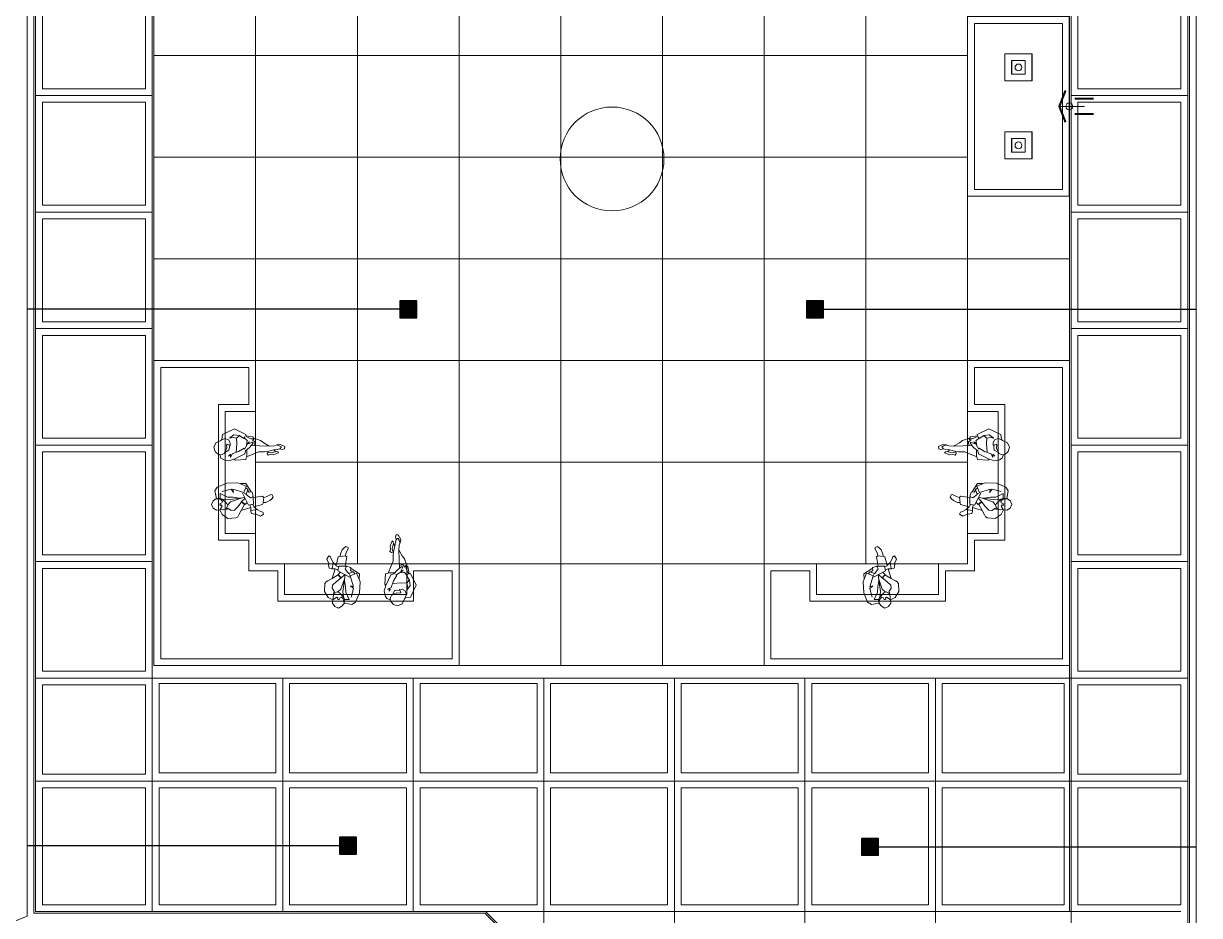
# Model space of a CAD drawing. Header units: metres. Extents: x 349075 to 349285, y 9281902 to 9282050.
# Drawn here: x 349116.26 to 349133.6, y 9281950.57 to 9281963.72 of the extents above; entities that cross this region are included whole.
import ezdxf

# ---------------------------------------------------------------- set-up
doc = ezdxf.new("R2010")
doc.units = ezdxf.units.M
doc.header["$LTSCALE"] = 0.25
doc.layers.add('ARQ-FONDO', color=253, linetype='CONTINUOUS', lineweight=9)
doc.layers.add('CUNETAS-RED', color=5, linetype='CONTINUOUS', lineweight=18)

# ---------------------------------------------------------------- blocks, each defined once
blk = doc.blocks.new('red drenaje')
at = {"layer": 'CUNETAS-RED', "lineweight": 0}
for p, q in [((-34.72, 70.028), (-34.72, 32.557)), ((-34.62, 70.028), (-34.62, 32.598)), ((-17.58, 70.028), (-17.58, 13.093)), ((-17.48, 69.905), (-17.48, 13.6)), ((-34.62, 32.598), (-27.971, 32.598)), ((-27.971, 32.598), (-27.62, 32.247))]:
    blk.add_line(p, q, dxfattribs=at)
for points in [[(-35.12, 70.028), (-34.72, 70.028), (-34.72, 32.557), (-35.12, 32.391), (-35.12, 70.028)], [(-17.48, 69.905), (-17.08, 69.905), (-17.08, 13.093), (-17.48, 13.093), (-17.48, 69.905)]]:
    blk.add_lwpolyline(points, dxfattribs=at)
blk = doc.blocks.new('sentada')
at = {"layer": 'ARQ-FONDO'}
blk.add_line((0, 0.188), (-0.039, 0.169), dxfattribs=at)
blk.add_lwpolyline([(-0.151, 0.212), (-0.186, 0.347), (-0.169, 0.365), (-0.178, 0.399), (-0.221, 0.467), (-0.22, 0.483), (-0.186, 0.501), (-0.16, 0.484), (-0.129, 0.458), (-0.099, 0.403), (-0.091, 0.367), (-0.063, 0.359), (-0.019, 0.235), (0.019, 0.285), (0.044, 0.342), (0.05, 0.37), (0.077, 0.387), (0.109, 0.344), (0.083, 0.265), (0.092, 0.26), (0.087, 0.208), (0.054, 0.195), (0, 0.188), (0.056, 0.051), (0.124, 0.024), (0.151, 0.01), (0.172, -0.014), (0.189, -0.131), (0.141, -0.221), (0.077, -0.263), (0.086, -0.312), (0.058, -0.362), (0.007, -0.394), (-0.048, -0.371), (-0.079, -0.336), (-0.089, -0.329), (-0.197, -0.36), (-0.255, -0.331), (-0.326, -0.198), (-0.348, -0.038), (-0.34, 0.004), (-0.349, 0.082), (-0.234, 0.172), (-0.228, 0.189), (-0.174, 0.21), (-0.166, 0.202)], close=True, dxfattribs=at)
for points in [[(-0.091, 0.365), (-0.171, 0.365)], [(-0.197, -0.252), (-0.244, -0.125), (-0.201, -0.084), (-0.245, -0.1), (-0.212, 0.064), (-0.283, 0.088), (-0.264, 0.121), (-0.188, 0.102), (-0.145, 0.173), (-0.164, 0.203)], [(-0.232, 0.174), (-0.224, 0.144), (-0.251, 0.119)], [(-0.151, 0.212), (-0.056, 0.223), (-0.035, 0.154), (-0.203, 0.046)], [(-0.02, 0.232), (-0.052, 0.212)], [(0.044, 0.194), (0.019, 0.287)], [(-0.284, 0.087), (-0.31, 0.094), (-0.338, 0.005)], [(-0.195, 0.104), (-0.21, 0.066)], [(-0.093, -0.274), (-0.165, -0.28), (-0.124, -0.168), (-0.128, -0.089), (-0.121, 0.004)], [(-0.085, -0.237), (-0.083, -0.157), (-0.14, 0.087)], [(-0.01, -0.153), (-0.058, -0.116), (-0.128, 0.036)], [(0.056, 0.05), (-0.038, 0.094), (-0.072, 0.042), (-0.127, 0.089)], [(-0.071, 0.128), (-0.038, 0.1), (-0.077, 0.047), (0, 0), (0.061, -0.047), (0.07, -0.093), (0.041, -0.149), (0.053, -0.157), (0.059, -0.192)], [(0.072, -0.26), (0.016, -0.232), (0, -0.248), (0.009, -0.258), (0, -0.268), (-0.018, -0.267), (-0.033, -0.241), (-0.053, -0.237), (-0.077, -0.263), (-0.085, -0.302), (-0.084, -0.327), (-0.097, -0.295), (-0.087, -0.242), (-0.029, -0.17), (0.002, -0.152), (0.048, -0.173), (0.069, -0.215), (0.072, -0.26)]]:
    blk.add_lwpolyline(points, dxfattribs=at)
blk = doc.blocks.new('sentada 2')
at = {"layer": 'ARQ-FONDO'}
blk.add_line((-0.073, 0.071), (-0.143, 0.071), dxfattribs=at)
blk.add_lwpolyline([(-0.043, 0.477), (-0.023, 0.503), (-0.023, 0.536), (-0.006, 0.551), (0.027, 0.477), (0.03, 0.427), (0.04, 0.4), (0.016, 0.383), (-0.013, 0.383), (-0.001, 0.344), (0.005, 0.253), (0.039, 0.187), (0.097, 0.085), (0.137, 0.077), (0.16, -0.074), (0.149, -0.098), (0.178, -0.171), (0.173, -0.245), (0.152, -0.288), (0.1, -0.31), (0.102, -0.323), (0.062, -0.384), (0.001, -0.41), (-0.07, -0.385), (-0.107, -0.315), (-0.127, -0.304), (-0.2, -0.3), (-0.3, -0.132), (-0.234, 0.046), (-0.213, 0.044), (-0.205, 0.154), (-0.192, 0.156), (-0.166, 0.269), (-0.136, 0.319), (-0.099, 0.389), (-0.092, 0.408), (-0.104, 0.48), (-0.118, 0.506), (-0.129, 0.527), (-0.136, 0.558), (-0.107, 0.633), (-0.074, 0.633), (-0.064, 0.6), (-0.066, 0.562), (-0.053, 0.527)], close=True, dxfattribs=at)
for points in [[(-0.073, 0.567), (-0.088, 0.581), (-0.101, 0.578), (-0.112, 0.551), (-0.122, 0.507)], [(-0.078, 0.143), (-0.084, 0.267), (-0.091, 0.408)], [(-0.013, 0.383), (-0.043, 0.477)], [(-0.003, 0.394), (0.002, 0.439), (-0.016, 0.498)], [(-0.086, 0.181), (-0.106, 0.188), (-0.135, 0.187), (-0.15, 0.164), (-0.156, 0.144), (-0.17, 0.17), (-0.178, 0.171), (-0.175, 0.126), (-0.201, 0.046)], [(0.041, -0.073), (-0.083, -0.075), (-0.163, -0.09), (-0.169, -0.139), (-0.154, -0.19), (-0.209, -0.13), (-0.208, -0.048), (-0.171, 0.022), (-0.198, 0.034)], [(-0.178, 0.027), (-0.139, 0.076)], [(0.111, -0.18), (0.081, -0.156), (0.127, -0.149), (0.071, -0.13), (0.028, -0.038), (-0.028, 0.038), (-0.015, 0.045), (-0.125, 0.095), (-0.127, 0.108), (-0.096, 0.096), (-0.13, 0.153), (-0.117, 0.164), (-0.044, 0.118), (0.011, 0.063), (0.056, 0.057), (0.139, -0.084)], [(0.084, 0.087), (0.009, 0.079)], [(-0.163, -0.09), (-0.204, -0.048)], [(-0.115, -0.314), (-0.146, -0.257), (-0.131, -0.201), (-0.086, -0.173), (-0.049, -0.173), (-0.063, -0.217), (-0.047, -0.227), (-0.005, -0.216), (0.043, -0.234), (0.078, -0.25), (0.095, -0.277), (0.1, -0.302)], [(0.062, -0.24), (0.024, -0.182), (-0.025, -0.18), (-0.051, -0.186)]]:
    blk.add_lwpolyline(points, dxfattribs=at)
blk = doc.blocks.new('asta de banderas')
at = {"layer": 'ARQ-FONDO', "elevation": 17865.472}
blk.add_lwpolyline([(262.652, 48.649), (262.652, 47.149), (260.002, 47.149), (260.002, 48.649)], close=True, dxfattribs=at)
at = {"layer": 'ARQ-FONDO', "ltscale": 0.2, "elevation": 17865.472}
for points in [[(262.552, 48.549), (262.552, 47.249), (260.102, 47.249), (260.102, 48.549)], [(260.852, 47.999), (260.652, 47.999), (260.652, 47.799), (260.852, 47.799)], [(262.002, 47.999), (261.802, 47.999), (261.802, 47.799), (262.002, 47.799)]]:
    blk.add_lwpolyline(points, close=True, dxfattribs=at)
for points in [[(260.952, 48.099), (260.552, 48.099), (260.552, 47.699), (260.952, 47.699), (260.952, 48.099)], [(262.102, 48.099), (261.702, 48.099), (261.702, 47.699), (262.102, 47.699), (262.102, 48.099)]]:
    blk.add_lwpolyline(points, dxfattribs=at)
at = {"layer": 'ARQ-FONDO', "const_width": 0.03, "elevation": 17865.472}
for points in [[(261.093, 47.205), (261.327, 47.296), (261.562, 47.205)], [(261.213, 47.068), (261.213, 46.79)], [(261.442, 47.068), (261.442, 46.79)]]:
    blk.add_lwpolyline(points, dxfattribs=at)
at = {"layer": 'ARQ-FONDO', "elevation": 17865.472}
blk.add_lwpolyline([(261.327, 47.296), (261.327, 46.924)], dxfattribs=at)
at = {"layer": 'ARQ-FONDO', "ltscale": 1.87}
for centre in [(260.752, 47.899, 17865.472), (261.902, 47.899, 17865.472)]:
    blk.add_circle(centre, 0.05, dxfattribs=at)
at = {"layer": 'ARQ-FONDO'}
blk.add_circle((261.327, 47.149, 17865.472), 0.05, dxfattribs=at)
blk = doc.blocks.new('patiooo civico')
at = {"layer": 'ARQ-FONDO'}
for p, q in [((-12, -15), (-11.572, -15, 423.077)), ((-1.5, -15), (-1.928, -15, 423.077))]:
    blk.add_line(p, q, dxfattribs=at)
for points in [[(-13.5, -6), (-12, -6), (-12, -7.5), (-13.5, -7.5)], [(-12, -6), (-10.5, -6), (-10.5, -7.5), (-12, -7.5)], [(-10.5, -6), (-9, -6), (-9, -7.5), (-10.5, -7.5)], [(-9, -6), (-7.5, -6), (-7.5, -7.5), (-9, -7.5)], [(-7.5, -6), (-6, -6), (-6, -7.5), (-7.5, -7.5)], [(-6, -6), (-4.5, -6), (-4.5, -7.5), (-6, -7.5)], [(-4.5, -6), (-3, -6), (-3, -7.5), (-4.5, -7.5)], [(-3, -6), (-1.5, -6), (-1.5, -7.5), (-3, -7.5)], [(-13.5, -7.5), (-12, -7.5), (-12, -9), (-13.5, -9)], [(-12, -7.5), (-10.5, -7.5), (-10.5, -9), (-12, -9)], [(-10.5, -7.5), (-9, -7.5), (-9, -9), (-10.5, -9)], [(-9, -7.5), (-7.5, -7.5), (-7.5, -9), (-9, -9)], [(-7.5, -7.5), (-6, -7.5), (-6, -9), (-7.5, -9)], [(-6, -7.5), (-4.5, -7.5), (-4.5, -9), (-6, -9)], [(-4.5, -7.5), (-3, -7.5), (-3, -9), (-4.5, -9)], [(-3, -7.5), (-1.5, -7.5), (-1.5, -9), (-3, -9)], [(-13.5, -9), (-12, -9), (-12, -10.5), (-13.5, -10.5)], [(-12, -9), (-10.5, -9), (-10.5, -10.5), (-12, -10.5)], [(-10.5, -9), (-9, -9), (-9, -10.5), (-10.5, -10.5)], [(-9, -9), (-7.5, -9), (-7.5, -10.5), (-9, -10.5)], [(-7.5, -9), (-6, -9), (-6, -10.5), (-7.5, -10.5)], [(-6, -9), (-4.5, -9), (-4.5, -10.5), (-6, -10.5)], [(-4.5, -9), (-3, -9), (-3, -10.5), (-4.5, -10.5)], [(-3, -9), (-1.5, -9), (-1.5, -10.5), (-3, -10.5)], [(-1.5, -9.575), (0, -9.575), (0, -10.5), (-1.5, -10.5)], [(-13.5, -10.5), (-12, -10.5), (-12, -12), (-13.5, -12)], [(-12, -10.5), (-10.5, -10.5), (-10.5, -12), (-12, -12)], [(-10.5, -10.5), (-9, -10.5), (-9, -12), (-10.5, -12)], [(-9, -10.5), (-7.5, -10.5), (-7.5, -12), (-9, -12)], [(-7.5, -10.5), (-6, -10.5), (-6, -12), (-7.5, -12)], [(-6, -10.5), (-4.5, -10.5), (-4.5, -12), (-6, -12)], [(-4.5, -10.5), (-3, -10.5), (-3, -12), (-4.5, -12)], [(-3, -10.5), (-1.5, -10.5), (-1.5, -12), (-3, -12)], [(-1.5, -10.5), (0, -10.5), (0, -12), (-1.5, -12)], [(-12, -12), (-10.5, -12), (-10.5, -13.5), (-12, -13.5)], [(-10.5, -12), (-9, -12), (-9, -13.5), (-10.5, -13.5)], [(-9, -12), (-7.5, -12), (-7.5, -13.5), (-9, -13.5)], [(-7.5, -12), (-6, -12), (-6, -13.5), (-7.5, -13.5)], [(-6, -12), (-4.5, -12), (-4.5, -13.5), (-6, -13.5)], [(-4.5, -12), (-3, -12), (-3, -13.5), (-4.5, -13.5)], [(-3, -12), (-1.5, -12), (-1.5, -13.5), (-3, -13.5)], [(-12, -13.5), (-10.5, -13.5), (-10.5, -15), (-12, -15)], [(-10.5, -13.5), (-9, -13.5), (-9, -15), (-10.5, -15)], [(-9, -13.5), (-7.5, -13.5), (-7.5, -15), (-9, -15)], [(-7.5, -13.5), (-6, -13.5), (-6, -15), (-7.5, -15)], [(-6, -13.5), (-4.5, -13.5), (-4.5, -15), (-6, -15)], [(-4.5, -13.5), (-3, -13.5), (-3, -15), (-4.5, -15)], [(-3, -13.5), (-1.5, -13.5), (-1.5, -15), (-3, -15)], [(-9, -15), (-7.5, -15), (-7.5, -16.5), (-9, -16.5)], [(-7.5, -15), (-6, -15), (-6, -16.5), (-7.5, -16.5)], [(-6, -15), (-4.5, -15), (-4.5, -16.5), (-6, -16.5)]]:
    blk.add_lwpolyline(points, close=True, dxfattribs=at)
for points in [[(-12, -15), (-12, -14.55), (-12.45, -14.55), (-12.45, -12.75), (-12, -12.75), (-12, -12), (-13.5, -12), (-13.5, -16.5), (-9, -16.5), (-9, -15), (-9.772, -15), (-9.772, -15.45), (-11.572, -15.45), (-11.572, -15)], [(-9.672, -15.1), (-9.672, -15.55), (-11.672, -15.55), (-11.672, -15.1), (-12.1, -15.1), (-12.1, -14.65), (-12.55, -14.65), (-12.55, -12.65), (-12.1, -12.65), (-12.1, -12.1), (-13.4, -12.1), (-13.4, -16.4), (-9.1, -16.4), (-9.1, -15.1), (-9.672, -15.1)], [(-1.5, -15), (-1.5, -14.55), (-1.05, -14.55), (-1.05, -12.75), (-1.5, -12.75), (-1.5, -12), (0, -12), (0, -16.5), (-4.5, -16.5), (-4.5, -15), (-3.728, -15), (-3.728, -15.45), (-1.928, -15.45), (-1.928, -15)], [(-3.828, -15.1), (-3.828, -15.55), (-1.828, -15.55), (-1.828, -15.1), (-1.4, -15.1), (-1.4, -14.65), (-0.95, -14.65), (-0.95, -12.65), (-1.4, -12.65), (-1.4, -12.1), (-0.1, -12.1), (-0.1, -16.4), (-4.4, -16.4), (-4.4, -15.1), (-3.828, -15.1)]]:
    blk.add_lwpolyline(points, dxfattribs=at)
at = {"layer": 'ARQ-FONDO', "elevation": 423.077}
for points in [[(-12, -12.75), (-12, -14.55), (-12.45, -14.55), (-12.45, -12.75)], [(-1.5, -12.75), (-1.5, -14.55), (-1.05, -14.55), (-1.05, -12.75)], [(-9.772, -15), (-11.572, -15), (-11.572, -15.45), (-9.772, -15.45)], [(-3.728, -15), (-1.928, -15), (-1.928, -15.45), (-3.728, -15.45)]]:
    blk.add_lwpolyline(points, close=True, dxfattribs=at)
at = {"layer": 'ARQ-FONDO', "rotation": 89.99999999999996}
blk.add_blockref('asta de banderas', (47.149, -269.577, -17865.472), dxfattribs=at)
at = {"layer": 'ARQ-FONDO', "linetype": 'Continuous'}
for name, p, rotation in [('sentada 2', (-12.21, -13.317, 423.077), 264.6199510236973), ('sentada', (-12.26, -14.152, 423.077), 264.6199510236973), ('sentada', (-2.69, -15.26, 423.077), 354.6199510236974)]:
    blk.add_blockref(name, p, dxfattribs=dict(at, rotation=rotation))
at = {"layer": 'ARQ-FONDO', "linetype": 'Continuous', "xscale": -1}
for name, p, rotation in [('sentada 2', (-1.29, -13.317, 423.077), 95.38004897630269), ('sentada', (-1.24, -14.152, 423.077), 95.38004897630269), ('sentada 2', (-9.943, -15.21, 423.077), 5.380048976302687), ('sentada', (-10.81, -15.26, 423.077), 5.380048976302687)]:
    blk.add_blockref(name, p, dxfattribs=dict(at, rotation=rotation))
blk = doc.blocks.new('SUMIIIDERR')
at = {"layer": 'ARQ-FONDO', "lineweight": 25}
for points in [[(0.125, 0.117), (-0.125, 0.117), (-0.125, -0.133), (0.125, -0.133)], [(0.12, 0.112), (-0.12, 0.112), (-0.12, -0.128), (0.12, -0.128)], [(-0.12, 0.105), (0.12, 0.105), (0.12, 0.1), (-0.12, 0.1)], [(-0.12, 0.095), (0.12, 0.095), (0.12, 0.09), (-0.12, 0.09)], [(-0.12, 0.085), (0.12, 0.085), (0.12, 0.08), (-0.12, 0.08)], [(-0.12, 0.075), (0.12, 0.075), (0.12, 0.07), (-0.12, 0.07)], [(-0.12, 0.065), (0.12, 0.065), (0.12, 0.06), (-0.12, 0.06)], [(-0.12, 0.055), (0.12, 0.055), (0.12, 0.05), (-0.12, 0.05)], [(-0.12, 0.045), (0.12, 0.045), (0.12, 0.04), (-0.12, 0.04)], [(-0.12, 0.035), (0.12, 0.035), (0.12, 0.03), (-0.12, 0.03)], [(-0.12, 0.025), (0.12, 0.025), (0.12, 0.02), (-0.12, 0.02)], [(-0.12, 0.015), (0.12, 0.015), (0.12, 0.01), (-0.12, 0.01)], [(-0.12, 0.005), (0.12, 0.005), (0.12, 0), (-0.12, 0)], [(-0.12, -0.005), (0.12, -0.005), (0.12, -0.01), (-0.12, -0.01)], [(-0.12, -0.015), (0.12, -0.015), (0.12, -0.02), (-0.12, -0.02)], [(-0.12, -0.025), (0.12, -0.025), (0.12, -0.03), (-0.12, -0.03)], [(-0.12, -0.035), (0.12, -0.035), (0.12, -0.04), (-0.12, -0.04)], [(-0.12, -0.045), (0.12, -0.045), (0.12, -0.05), (-0.12, -0.05)], [(-0.12, -0.055), (0.12, -0.055), (0.12, -0.06), (-0.12, -0.06)], [(-0.12, -0.065), (0.12, -0.065), (0.12, -0.07), (-0.12, -0.07)], [(-0.12, -0.075), (0.12, -0.075), (0.12, -0.08), (-0.12, -0.08)], [(-0.12, -0.085), (0.12, -0.085), (0.12, -0.09), (-0.12, -0.09)], [(-0.12, -0.095), (0.12, -0.095), (0.12, -0.1), (-0.12, -0.1)], [(-0.12, -0.105), (0.12, -0.105), (0.12, -0.11), (-0.12, -0.11)], [(-0.12, -0.115), (0.12, -0.115), (0.12, -0.12), (-0.12, -0.12)]]:
    blk.add_lwpolyline(points, close=True, dxfattribs=at)

msp = doc.modelspace()

# ---------------------------------------------------------------- linework, layer by layer
at = {"layer": 'ARQ-FONDO'}
for p, q in [((349116.44, 9281988.004), (349116.44, 9281950.624)), ((349131.685, 9281988.029), (349131.685, 9281950.624)), ((349131.71, 9281988.029), (349131.71, 9281950.624)), ((349133.43, 9281988.029), (349133.43, 9281928.845)), ((349118.16, 9281966.099), (349118.16, 9281950.624)), ((349116.44, 9281962.662), (349118.16, 9281962.662)), ((349131.71, 9281962.662), (349133.43, 9281962.662)), ((349116.44, 9281960.943), (349118.16, 9281960.943)), ((349131.71, 9281960.943), (349133.43, 9281960.943)), ((349116.44, 9281959.224), (349118.16, 9281959.224)), ((349131.71, 9281959.224), (349133.43, 9281959.224)), ((349116.44, 9281957.506), (349118.16, 9281957.506)), ((349131.71, 9281957.506), (349133.43, 9281957.506)), ((349116.44, 9281955.787), (349118.16, 9281955.787)), ((349131.71, 9281955.787), (349133.43, 9281955.787)), ((349116.44, 9281954.068), (349131.71, 9281954.068)), ((349120.085, 9281954.068), (349120.085, 9281950.624)), ((349122.01, 9281954.068), (349122.01, 9281950.624)), ((349123.935, 9281954.068), (349123.935, 9281920.406)), ((349125.86, 9281954.068), (349125.86, 9281950.624)), ((349127.785, 9281954.068), (349127.785, 9281950.624)), ((349129.71, 9281954.068), (349129.71, 9281950.624)), ((349131.71, 9281954.068), (349133.43, 9281954.068)), ((349116.44, 9281952.549), (349133.43, 9281952.549)), ((349133.33, 9281950.624), (349116.44, 9281950.624)), ((349123.074, 9281950.624), (349123.44, 9281950.258)), ((349125.86, 9281950.624), (349125.86, 9281948.699)), ((349127.785, 9281950.624), (349127.785, 9281948.699)), ((349129.71, 9281950.624), (349129.71, 9281948.699)), ((349131.71, 9281950.624), (349131.71, 9281948.699))]:
    msp.add_line(p, q, dxfattribs=at)
at = {"layer": 'ARQ-FONDO', "lineweight": 30}
for p, q in [((349121.81, 9281959.509), (349116.315, 9281959.509)), ((349128.06, 9281959.509), (349133.555, 9281959.509)), ((349120.922, 9281951.594), (349116.315, 9281951.594)), ((349128.872, 9281951.579), (349133.555, 9281951.579))]:
    msp.add_line(p, q, dxfattribs=at)
at = {"layer": 'ARQ-FONDO'}
for points in [[(349116.54, 9281962.762), (349116.54, 9281964.281), (349118.06, 9281964.281), (349118.06, 9281962.762)], [(349131.81, 9281962.762), (349131.81, 9281964.281), (349133.33, 9281964.281), (349133.33, 9281962.762)], [(349116.54, 9281961.043), (349116.54, 9281962.562), (349118.06, 9281962.562), (349118.06, 9281961.043)], [(349131.81, 9281961.043), (349131.81, 9281962.562), (349133.33, 9281962.562), (349133.33, 9281961.043)], [(349116.54, 9281959.324), (349116.54, 9281960.843), (349118.06, 9281960.843), (349118.06, 9281959.324)], [(349131.81, 9281959.324), (349131.81, 9281960.843), (349133.33, 9281960.843), (349133.33, 9281959.324)], [(349116.54, 9281957.606), (349116.54, 9281959.124), (349118.06, 9281959.124), (349118.06, 9281957.606)], [(349131.81, 9281957.606), (349131.81, 9281959.124), (349133.33, 9281959.124), (349133.33, 9281957.606)], [(349116.54, 9281955.887), (349116.54, 9281957.406), (349118.06, 9281957.406), (349118.06, 9281955.887)], [(349131.81, 9281955.887), (349131.81, 9281957.406), (349133.33, 9281957.406), (349133.33, 9281955.887)], [(349116.54, 9281954.168), (349116.54, 9281955.687), (349118.06, 9281955.687), (349118.06, 9281954.168)], [(349131.81, 9281954.168), (349131.81, 9281955.687), (349133.33, 9281955.687), (349133.33, 9281954.168)], [(349116.54, 9281952.649), (349116.54, 9281953.968), (349118.06, 9281953.968), (349118.06, 9281952.649)], [(349118.26, 9281952.672), (349118.26, 9281953.99), (349119.985, 9281953.99), (349119.985, 9281952.672)], [(349120.185, 9281952.672), (349120.185, 9281953.99), (349121.91, 9281953.99), (349121.91, 9281952.672)], [(349122.11, 9281952.672), (349122.11, 9281953.99), (349123.835, 9281953.99), (349123.835, 9281952.672)], [(349124.035, 9281952.672), (349124.035, 9281953.99), (349125.76, 9281953.99), (349125.76, 9281952.672)], [(349125.96, 9281952.672), (349125.96, 9281953.99), (349127.685, 9281953.99), (349127.685, 9281952.672)], [(349127.885, 9281952.672), (349127.885, 9281953.99), (349129.61, 9281953.99), (349129.61, 9281952.672)], [(349129.81, 9281952.672), (349129.81, 9281953.99), (349131.61, 9281953.99), (349131.61, 9281952.672)], [(349131.81, 9281952.649), (349131.81, 9281953.968), (349133.33, 9281953.968), (349133.33, 9281952.649)], [(349116.54, 9281950.724), (349116.54, 9281952.449), (349118.06, 9281952.449), (349118.06, 9281950.724)], [(349118.26, 9281950.724), (349118.26, 9281952.449), (349119.985, 9281952.449), (349119.985, 9281950.724)], [(349120.185, 9281950.724), (349120.185, 9281952.449), (349121.91, 9281952.449), (349121.91, 9281950.724)], [(349122.11, 9281950.724), (349122.11, 9281952.449), (349123.835, 9281952.449), (349123.835, 9281950.724)], [(349124.035, 9281950.724), (349124.035, 9281952.449), (349125.76, 9281952.449), (349125.76, 9281950.724)], [(349125.96, 9281950.724), (349125.96, 9281952.449), (349127.685, 9281952.449), (349127.685, 9281950.724)], [(349127.885, 9281950.724), (349127.885, 9281952.449), (349129.61, 9281952.449), (349129.61, 9281950.724)], [(349129.81, 9281950.724), (349129.81, 9281952.449), (349131.61, 9281952.449), (349131.61, 9281950.724)], [(349131.81, 9281950.724), (349131.81, 9281952.449), (349133.33, 9281952.449), (349133.33, 9281950.724)]]:
    msp.add_lwpolyline(points, close=True, dxfattribs=at)
msp.add_circle((349124.941, 9281961.726), 0.766, dxfattribs=at)

# ---------------------------------------------------------------- block references
at = {"layer": 'ARQ-FONDO', "lineweight": 5}
msp.add_blockref('patiooo civico', (349131.685, 9281970.752), dxfattribs=at)
at = {"layer": 'ARQ-FONDO', "rotation": 89.99999999999996}
msp.add_blockref('asta de banderas', (349178.833, 9281701.175, -17865.472), dxfattribs=at)
at = {"layer": 'ARQ-FONDO', "lineweight": 0}
for p in [(349121.935, 9281959.517), (349127.935, 9281959.517), (349121.047, 9281951.602), (349128.747, 9281951.587)]:
    msp.add_blockref('SUMIIIDERR', p, dxfattribs=at)
at = {"layer": 'CUNETAS-RED', "lineweight": 30}
msp.add_blockref('red drenaje', (349151.035, 9281918.001), dxfattribs=at)

doc.saveas('drawing.dxf')
